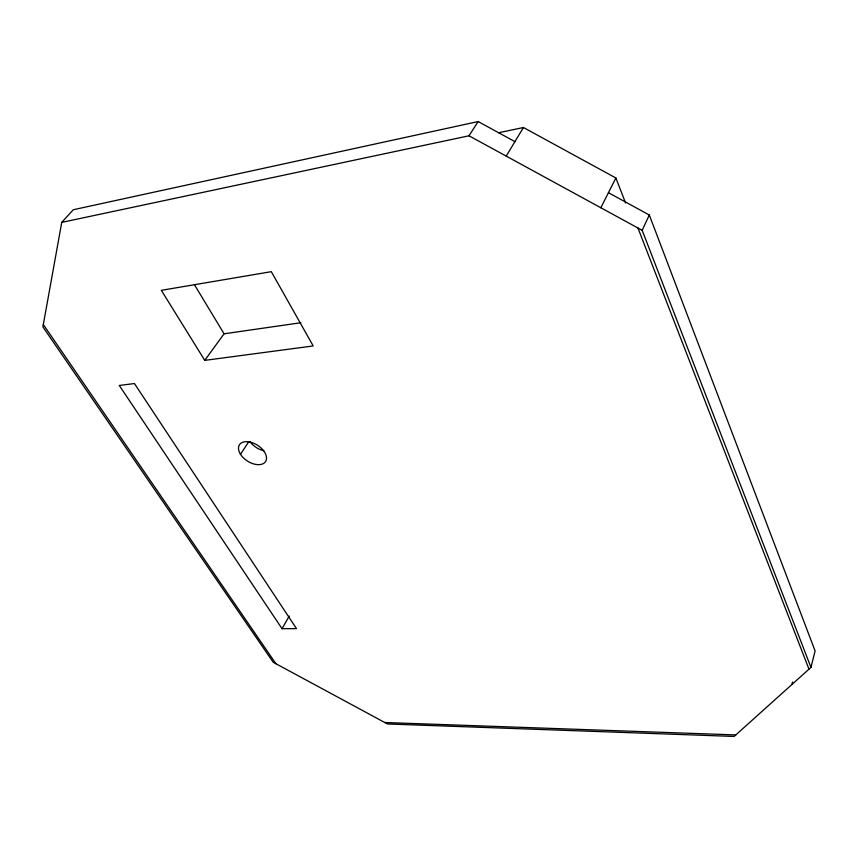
<?xml version="1.0" encoding="UTF-8"?>
<svg xmlns="http://www.w3.org/2000/svg" width="858" height="858" viewBox="0 0 858 858"><rect width="100%" height="100%" fill="white"/><g stroke="black" fill="none" stroke-linecap="round" stroke-linejoin="round"><path stroke-width="1.29" d="M514.929 141.634L478.153 121.557L73.284 209.738L61.744 222.383L42.9 326.887L273.187 662.247L387.505 723.98L734.126 736.443L810.949 667.395L815.1 650.965L649.302 215.004L608.44 192.696M791.891 684.523L792.545 682.024M810.949 667.395L642.181 230.319L649.302 215.004M600.836 207.754L615.872 177.981L523.455 127.51L498.595 132.754M282.057 628.7L296.482 628.614L134.449 383.547L119.294 385.457L282.057 628.7L289.232 616.055M506.209 156.102L523.455 127.51M61.744 222.383L468.994 135.789L478.153 121.557M240.497 454.29L248.723 441.806M204.762 360.371L313.213 345.946L271.31 271.675L161.336 290.326L204.762 360.371L224.067 333.805L300.911 322.726M384.781 722.511L735.821 734.931M468.994 135.789L642.181 230.319M43.329 324.538L275.901 663.727M194.476 284.759L224.067 333.805M615.872 177.981L625.579 202.949M637.955 228.024L808.965 669.165M263.835 450.697A15.38 9.427 32.7 0 1 250.064 441.741M240.401 454.129A15.519 9.374 32.6 0 0 264.672 462.623A15.519 9.374 32.6 0 0 252.434 442.76A15.519 9.374 32.6 0 0 240.401 454.129"/></g></svg>
